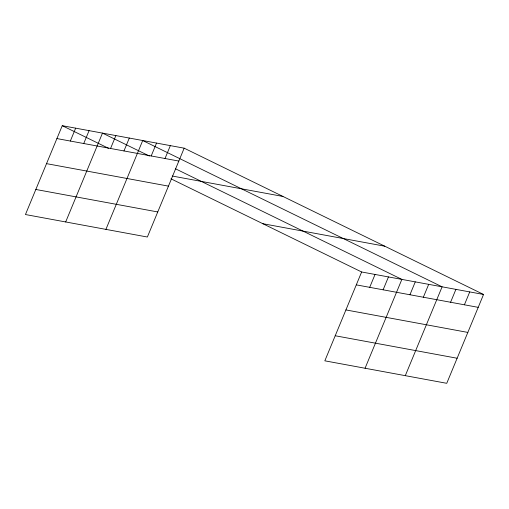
<?xml version="1.0" encoding="UTF-8"?>
<svg xmlns="http://www.w3.org/2000/svg" width="509" height="509" viewBox="0 0 509 509"><rect width="100%" height="100%" fill="white"/><g stroke="black" fill="none" stroke-linecap="round" stroke-linejoin="round"><path stroke-width="0.76" d="M184.169 148.176L62.251 125.691L25.45 214.537L147.368 237.022L184.169 148.176L483.55 294.463L446.749 383.309L324.831 360.824L361.632 271.978L483.55 294.463M70.325 141.05L75.663 128.166M83.737 143.519L89.075 130.641M65.68 221.956L102.481 133.11L149.43 156.053M110.555 148.469L115.893 135.585M123.967 150.944L129.305 138.06M105.917 229.374L142.717 140.535L442.098 286.822L405.298 375.661M151.198 155.964L156.537 143.08M165.011 158.515L170.35 145.631M369.706 287.337L375.044 274.453M383.118 289.806L388.456 276.921M365.068 368.242L401.868 279.396L175.357 168.721M409.942 294.756L415.274 281.871M423.348 297.231L428.686 284.346M450.58 302.251L455.918 289.366M464.399 304.802L469.731 291.918M56.913 138.575L178.831 161.06M172.22 176.025L282.966 196.455M46.529 163.643L168.447 186.129M262.835 223.706L384.753 246.191M35.834 189.469L157.752 211.954M356.294 284.862L478.212 307.347M345.91 309.93L467.828 332.415M335.215 335.755L457.133 358.241M62.251 125.691L108.493 148.291M170.941 178.799L361.632 271.978"/></g></svg>
